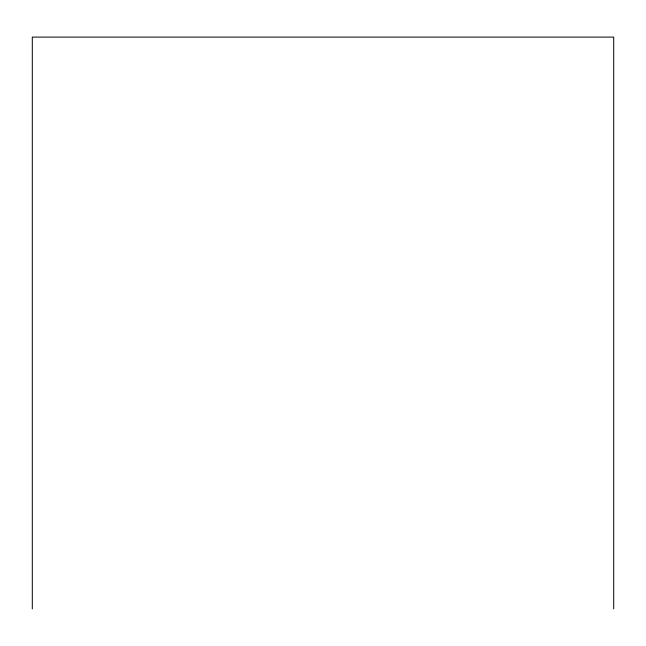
<?xml version="1.0" encoding="UTF-8"?>
<svg xmlns="http://www.w3.org/2000/svg" width="646" height="646" viewBox="0 0 646 646"><rect width="100%" height="100%" fill="white"/><g stroke="black" fill="none" stroke-linecap="round" stroke-linejoin="round"><path stroke-width="0.97" d="M613.7 608.895L613.7 37.105L32.3 37.105L32.3 608.895"/></g></svg>
